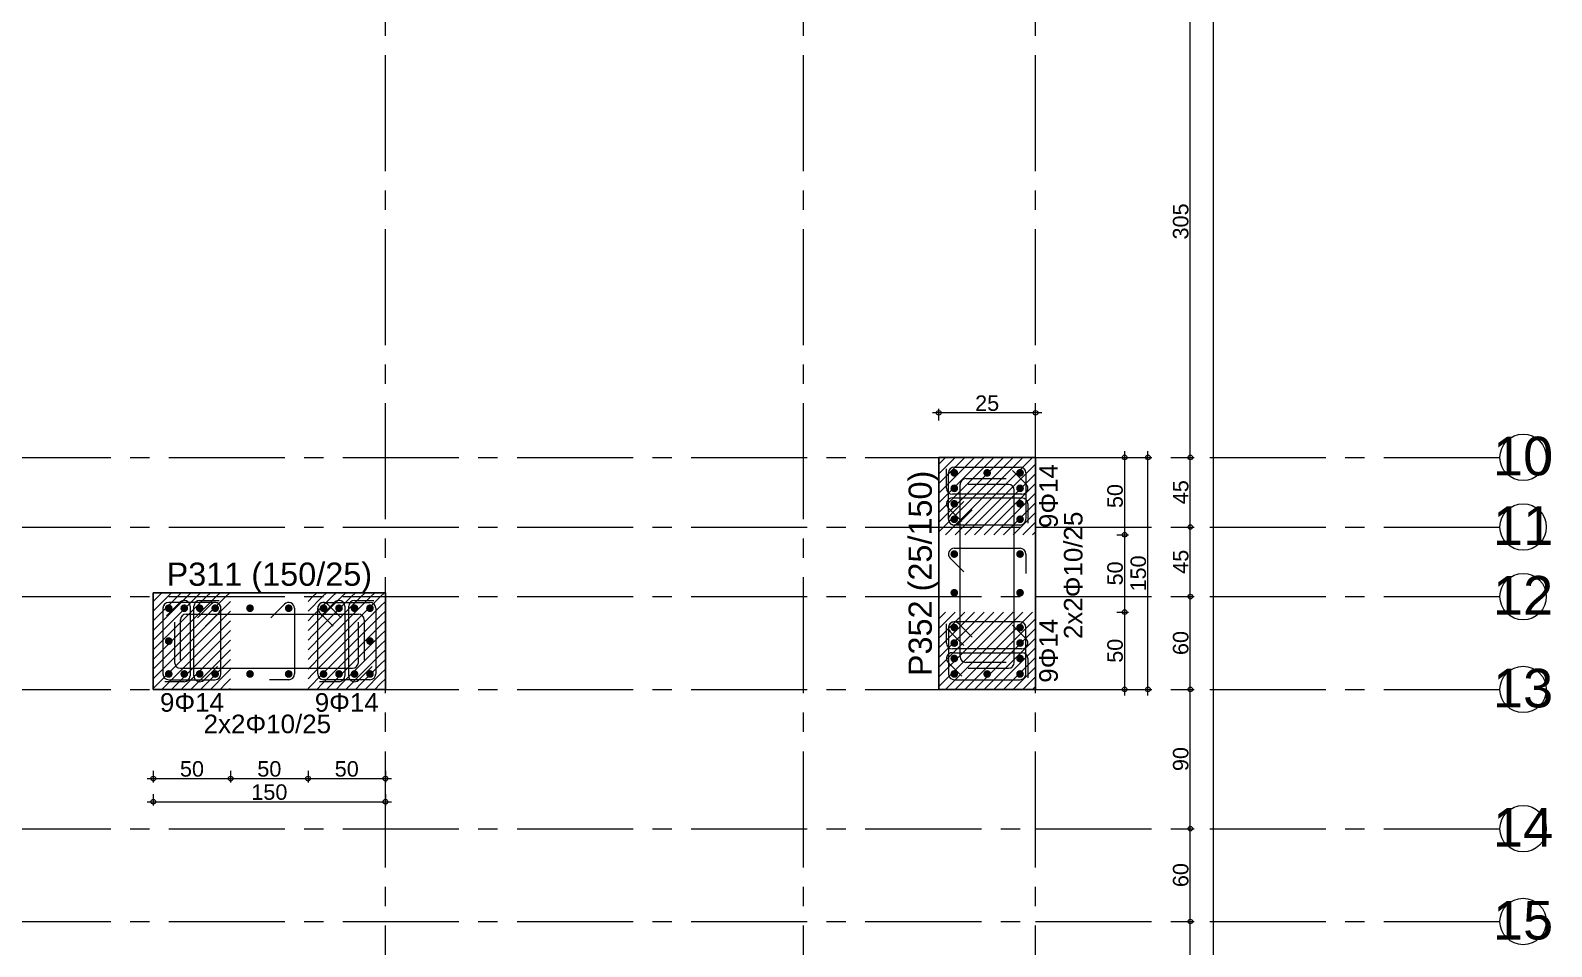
# Model space of a CAD drawing. Header units: millimetres. Extents: x 2232 to 85269, y -3593 to 5869.
# Drawn here: x 35472 to 36455, y 4467 to 5059 of the extents above; entities that cross this region are included whole.
import ezdxf

# ---------------------------------------------------------------- set-up
doc = ezdxf.new("R2010")
doc.units = ezdxf.units.MM
doc.linetypes.add('CENTER2', pattern=[112.5, 75, -12.5, 12.5, -12.5])
doc.linetypes.add('DASHDOT2', pattern=[12.7, 6.35, -3.175, 0, -3.175])
doc.layers.add('aks', color=251, linetype='DASHDOT2', lineweight=35)
for name, color, linetype in [('Donatı Yazısı', 7, 'Continuous'), ('Donatı Çizgisi', 7, 'Continuous'), ('Kolon', 7, 'Continuous'), ('Ölçülendirme', 7, 'Continuous')]:
    doc.layers.add(name, color=color, linetype=linetype)
doc.styles.add('arial_1_18', font='arial.ttf', dxfattribs={"height": 0.2})

# ---------------------------------------------------------------- blocks, each defined once
blk = doc.blocks.new('IDE999Entity6997')
at = {"layer": 'aks', "color": 250, "linetype": 'CENTER2', "lineweight": 5}
blk.add_lwpolyline([(27135.63, 200), (27135.63, 2530)], dxfattribs=at)
blk = doc.blocks.new('IDE999Entity6998')
at = {"layer": 'aks', "color": 250, "linetype": 'CENTER2', "lineweight": 5}
blk.add_lwpolyline([(27285.63, 200), (27285.63, 2530)], dxfattribs=at)
blk = doc.blocks.new('IDE999Entity6999')
at = {"layer": 'aks', "color": 250, "linetype": 'CENTER2', "lineweight": 5}
blk.add_lwpolyline([(26865.63, 200), (26865.63, 2530)], dxfattribs=at)
blk = doc.blocks.new('IDE999Entity7028')
at = {"layer": 'aks', "color": 250, "linetype": 'CENTER2', "lineweight": 5}
for points in [[(24025.63, 1575), (27285.63, 1575)], [(27285.63, 1575), (27585.63, 1575)]]:
    blk.add_lwpolyline(points, dxfattribs=at)
at = {"layer": 'aks', "color": 30, "linetype": 'Continuous', "lineweight": 5}
blk.add_circle((27600.63, 1575), 15, dxfattribs=at)
at = {"layer": 'aks', "color": 1, "linetype": 'Continuous', "lineweight": 5, "style": 'arial_1_18'}
blk.add_text('14', height=25, dxfattribs=at).set_placement((27581.21, 1563.37))
blk = doc.blocks.new('IDE999Entity7029')
at = {"layer": 'aks', "color": 250, "linetype": 'CENTER2', "lineweight": 5}
for points in [[(24025.63, 1725), (27285.63, 1725)], [(27285.63, 1725), (27585.63, 1725)]]:
    blk.add_lwpolyline(points, dxfattribs=at)
at = {"layer": 'aks', "color": 30, "linetype": 'Continuous', "lineweight": 5}
blk.add_circle((27600.63, 1725), 15, dxfattribs=at)
at = {"layer": 'aks', "color": 1, "linetype": 'Continuous', "lineweight": 5, "style": 'arial_1_18'}
blk.add_text('12', height=25, dxfattribs=at).set_placement((27581.21, 1713.37))
blk = doc.blocks.new('IDE999Entity7030')
at = {"layer": 'aks', "color": 250, "linetype": 'CENTER2', "lineweight": 5}
for points in [[(24025.63, 1515), (27285.63, 1515)], [(27285.63, 1515), (27585.63, 1515)]]:
    blk.add_lwpolyline(points, dxfattribs=at)
at = {"layer": 'aks', "color": 30, "linetype": 'Continuous', "lineweight": 5}
blk.add_circle((27600.63, 1515), 15, dxfattribs=at)
at = {"layer": 'aks', "color": 1, "linetype": 'Continuous', "lineweight": 5, "style": 'arial_1_18'}
blk.add_text('15', height=25, dxfattribs=at).set_placement((27581.21, 1503.37))
blk = doc.blocks.new('IDE999Entity7031')
at = {"layer": 'aks', "color": 250, "linetype": 'CENTER2', "lineweight": 5}
for points in [[(24025.63, 1770), (27285.63, 1770)], [(27285.63, 1770), (27585.63, 1770)]]:
    blk.add_lwpolyline(points, dxfattribs=at)
at = {"layer": 'aks', "color": 30, "linetype": 'Continuous', "lineweight": 5}
blk.add_circle((27600.63, 1770), 15, dxfattribs=at)
at = {"layer": 'aks', "color": 1, "linetype": 'Continuous', "lineweight": 5, "style": 'arial_1_18'}
blk.add_text('11', height=25, dxfattribs=at).set_placement((27581.21, 1758.37))
blk = doc.blocks.new('IDE999Entity7032')
at = {"layer": 'aks', "color": 250, "linetype": 'CENTER2', "lineweight": 5}
for points in [[(24025.63, 1665), (27285.63, 1665)], [(27285.63, 1665), (27585.63, 1665)]]:
    blk.add_lwpolyline(points, dxfattribs=at)
at = {"layer": 'aks', "color": 30, "linetype": 'Continuous', "lineweight": 5}
blk.add_circle((27600.63, 1665), 15, dxfattribs=at)
at = {"layer": 'aks', "color": 1, "linetype": 'Continuous', "lineweight": 5, "style": 'arial_1_18'}
blk.add_text('13', height=25, dxfattribs=at).set_placement((27581.21, 1653.37))
blk = doc.blocks.new('IDE999Entity7033')
at = {"layer": 'aks', "color": 250, "linetype": 'CENTER2', "lineweight": 5}
for points in [[(24025.63, 1815), (27285.63, 1815)], [(27285.63, 1815), (27585.63, 1815)]]:
    blk.add_lwpolyline(points, dxfattribs=at)
at = {"layer": 'aks', "color": 30, "linetype": 'Continuous', "lineweight": 5}
blk.add_circle((27600.63, 1815), 15, dxfattribs=at)
at = {"layer": 'aks', "color": 1, "linetype": 'Continuous', "lineweight": 5, "style": 'arial_1_18'}
blk.add_text('10', height=25, dxfattribs=at).set_placement((27581.21, 1803.37))

msp = doc.modelspace()

# ---------------------------------------------------------------- hatches: boundary and pattern name
at = {"layer": 'Donatı Çizgisi', "linetype": 'Continuous', "lineweight": 5}
h = msp.add_hatch(color=5, dxfattribs=at)
edge = h.paths.add_edge_path(flags=0)
edge.add_arc((36069.23, 4773.17), 2.5, 0, 360)
h = msp.add_hatch(color=5, dxfattribs=at)
edge = h.paths.add_edge_path(flags=0)
edge.add_arc((36090.48, 4773.17), 2.5, 0, 360)
h = msp.add_hatch(color=5, dxfattribs=at)
edge = h.paths.add_edge_path(flags=0)
edge.add_arc((36111.73, 4773.17), 2.5, 0, 360)
h = msp.add_hatch(color=5, dxfattribs=at)
edge = h.paths.add_edge_path(flags=0)
edge.add_arc((36069.23, 4763.17), 2.5, 0, 360)
h = msp.add_hatch(color=5, dxfattribs=at)
edge = h.paths.add_edge_path(flags=0)
edge.add_arc((36111.73, 4763.17), 2.5, 0, 360)
h = msp.add_hatch(color=5, dxfattribs=at)
edge = h.paths.add_edge_path(flags=0)
edge.add_arc((36069.23, 4753.17), 2.5, 0, 360)
h = msp.add_hatch(color=5, dxfattribs=at)
edge = h.paths.add_edge_path(flags=0)
edge.add_arc((36111.73, 4753.17), 2.5, 0, 360)
h = msp.add_hatch(color=5, dxfattribs=at)
edge = h.paths.add_edge_path(flags=0)
edge.add_arc((36069.23, 4743.17), 2.5, 0, 360)
h = msp.add_hatch(color=5, dxfattribs=at)
edge = h.paths.add_edge_path(flags=0)
edge.add_arc((36111.73, 4743.17), 2.5, 0, 360)
h = msp.add_hatch(color=5, dxfattribs=at)
edge = h.paths.add_edge_path(flags=0)
edge.add_arc((36069.23, 4720.67), 2.5, 0, 360)
h = msp.add_hatch(color=5, dxfattribs=at)
edge = h.paths.add_edge_path(flags=0)
edge.add_arc((36111.73, 4720.67), 2.5, 0, 360)
h = msp.add_hatch(color=5, dxfattribs=at)
edge = h.paths.add_edge_path(flags=0)
edge.add_arc((36069.23, 4695.67), 2.5, 0, 360)
h = msp.add_hatch(color=5, dxfattribs=at)
edge = h.paths.add_edge_path(flags=0)
edge.add_arc((36111.73, 4695.67), 2.5, 0, 360)
h = msp.add_hatch(color=5, dxfattribs=at)
edge = h.paths.add_edge_path(flags=0)
edge.add_arc((35561.73, 4685.67), 2.5, 0, 360)
h = msp.add_hatch(color=5, dxfattribs=at)
edge = h.paths.add_edge_path(flags=0)
edge.add_arc((35571.73, 4685.67), 2.5, 0, 360)
h = msp.add_hatch(color=5, dxfattribs=at)
edge = h.paths.add_edge_path(flags=0)
edge.add_arc((35581.73, 4685.67), 2.5, 0, 360)
h = msp.add_hatch(color=5, dxfattribs=at)
edge = h.paths.add_edge_path(flags=0)
edge.add_arc((35591.73, 4685.67), 2.5, 0, 360)
h = msp.add_hatch(color=5, dxfattribs=at)
edge = h.paths.add_edge_path(flags=0)
edge.add_arc((35614.23, 4685.67), 2.5, 0, 360)
h = msp.add_hatch(color=5, dxfattribs=at)
edge = h.paths.add_edge_path(flags=0)
edge.add_arc((35639.23, 4685.67), 2.5, 0, 360)
h = msp.add_hatch(color=5, dxfattribs=at)
edge = h.paths.add_edge_path(flags=0)
edge.add_arc((35661.73, 4685.67), 2.5, 0, 360)
h = msp.add_hatch(color=5, dxfattribs=at)
edge = h.paths.add_edge_path(flags=0)
edge.add_arc((35671.73, 4685.67), 2.5, 0, 360)
h = msp.add_hatch(color=5, dxfattribs=at)
edge = h.paths.add_edge_path(flags=0)
edge.add_arc((35681.73, 4685.67), 2.5, 0, 360)
h = msp.add_hatch(color=5, dxfattribs=at)
edge = h.paths.add_edge_path(flags=0)
edge.add_arc((35691.73, 4685.67), 2.5, 0, 360)
h = msp.add_hatch(color=5, dxfattribs=at)
edge = h.paths.add_edge_path(flags=0)
edge.add_arc((36069.23, 4673.17), 2.5, 0, 360)
h = msp.add_hatch(color=5, dxfattribs=at)
edge = h.paths.add_edge_path(flags=0)
edge.add_arc((36111.73, 4673.17), 2.5, 0, 360)
h = msp.add_hatch(color=5, dxfattribs=at)
edge = h.paths.add_edge_path(flags=0)
edge.add_arc((35561.73, 4664.42), 2.5, 0, 360)
h = msp.add_hatch(color=5, dxfattribs=at)
edge = h.paths.add_edge_path(flags=0)
edge.add_arc((35691.73, 4664.42), 2.5, 0, 360)
h = msp.add_hatch(color=5, dxfattribs=at)
edge = h.paths.add_edge_path(flags=0)
edge.add_arc((36069.23, 4663.17), 2.5, 0, 360)
h = msp.add_hatch(color=5, dxfattribs=at)
edge = h.paths.add_edge_path(flags=0)
edge.add_arc((36111.73, 4663.17), 2.5, 0, 360)
h = msp.add_hatch(color=5, dxfattribs=at)
edge = h.paths.add_edge_path(flags=0)
edge.add_arc((36069.23, 4653.17), 2.5, 0, 360)
h = msp.add_hatch(color=5, dxfattribs=at)
edge = h.paths.add_edge_path(flags=0)
edge.add_arc((36111.73, 4653.17), 2.5, 0, 360)
h = msp.add_hatch(color=5, dxfattribs=at)
edge = h.paths.add_edge_path(flags=0)
edge.add_arc((35561.73, 4643.17), 2.5, 0, 360)
h = msp.add_hatch(color=5, dxfattribs=at)
edge = h.paths.add_edge_path(flags=0)
edge.add_arc((35571.73, 4643.17), 2.5, 0, 360)
h = msp.add_hatch(color=5, dxfattribs=at)
edge = h.paths.add_edge_path(flags=0)
edge.add_arc((35581.73, 4643.17), 2.5, 0, 360)
h = msp.add_hatch(color=5, dxfattribs=at)
edge = h.paths.add_edge_path(flags=0)
edge.add_arc((35591.73, 4643.17), 2.5, 0, 360)
h = msp.add_hatch(color=5, dxfattribs=at)
edge = h.paths.add_edge_path(flags=0)
edge.add_arc((35614.23, 4643.17), 2.5, 0, 360)
h = msp.add_hatch(color=5, dxfattribs=at)
edge = h.paths.add_edge_path(flags=0)
edge.add_arc((35639.23, 4643.17), 2.5, 0, 360)
h = msp.add_hatch(color=5, dxfattribs=at)
edge = h.paths.add_edge_path(flags=0)
edge.add_arc((35661.73, 4643.17), 2.5, 0, 360)
h = msp.add_hatch(color=5, dxfattribs=at)
edge = h.paths.add_edge_path(flags=0)
edge.add_arc((35671.73, 4643.17), 2.5, 0, 360)
h = msp.add_hatch(color=5, dxfattribs=at)
edge = h.paths.add_edge_path(flags=0)
edge.add_arc((35681.73, 4643.17), 2.5, 0, 360)
h = msp.add_hatch(color=5, dxfattribs=at)
edge = h.paths.add_edge_path(flags=0)
edge.add_arc((35691.73, 4643.17), 2.5, 0, 360)
h = msp.add_hatch(color=5, dxfattribs=at)
edge = h.paths.add_edge_path(flags=0)
edge.add_arc((36069.23, 4643.17), 2.5, 0, 360)
h = msp.add_hatch(color=5, dxfattribs=at)
edge = h.paths.add_edge_path(flags=0)
edge.add_arc((36090.48, 4643.17), 2.5, 0, 360)
h = msp.add_hatch(color=5, dxfattribs=at)
edge = h.paths.add_edge_path(flags=0)
edge.add_arc((36111.73, 4643.17), 2.5, 0, 360)

# ---------------------------------------------------------------- linework, layer by layer
at = {"layer": 'Donatı Çizgisi', "color": 5, "linetype": 'Continuous', "lineweight": 5}
for points in [[(36069.23, 4776.92), (36111.73, 4776.92)], [(36065.48, 4743.17), (36065.48, 4773.17)], [(36115.48, 4773.17), (36115.48, 4743.17)], [(36066.58, 4745.82), (36075.42, 4754.66)], [(36080.72, 4749.35), (36071.88, 4740.51)], [(36111.73, 4739.42), (36069.23, 4739.42)], [(35591.73, 4689.42), (35561.73, 4689.42)], [(35589.08, 4688.32), (35580.24, 4679.48)], [(35661.73, 4689.42), (35691.73, 4689.42)], [(35664.38, 4688.32), (35673.22, 4679.48)], [(35557.98, 4685.67), (35557.98, 4643.17)], [(35585.54, 4674.17), (35594.38, 4683.01)], [(35595.48, 4643.17), (35595.48, 4685.67)], [(35657.98, 4643.17), (35657.98, 4685.67)], [(35667.92, 4674.17), (35659.08, 4683.01)], [(35695.48, 4685.67), (35695.48, 4643.17)], [(36065.48, 4673.17), (36065.48, 4643.17)], [(36066.58, 4670.51), (36075.42, 4661.67)], [(36111.73, 4676.92), (36069.23, 4676.92)], [(36080.72, 4666.98), (36071.88, 4675.82)], [(36115.48, 4643.17), (36115.48, 4673.17)], [(35561.73, 4639.42), (35591.73, 4639.42)], [(35691.73, 4639.42), (35661.73, 4639.42)], [(36069.23, 4639.42), (36111.73, 4639.42)]]:
    msp.add_lwpolyline(points, dxfattribs=at)
at = {"layer": 'Donatı Çizgisi', "color": 1, "linetype": 'Continuous', "lineweight": 5}
for points in [[(36064.23, 4763.17), (36064.23, 4775.67)], [(36076.73, 4769.42), (36102.73, 4769.42)], [(36106.79, 4774.66), (36115.63, 4765.82)], [(36112.98, 4759.42), (36067.98, 4759.42)], [(36067.98, 4756.92), (36112.98, 4756.92)], [(36072.98, 4654.42), (36072.98, 4765.67)], [(36104.23, 4765.67), (36078.23, 4765.67)], [(36107.98, 4650.67), (36107.98, 4761.92)], [(36074.17, 4741.67), (36065.33, 4750.51)], [(36116.73, 4753.17), (36116.73, 4740.67)], [(36075.42, 4709.17), (36066.58, 4718.01)], [(36069.23, 4724.42), (36111.73, 4724.42)], [(36115.48, 4720.67), (36115.48, 4708.17)], [(35560.24, 4680.73), (35569.08, 4689.57)], [(35581.73, 4690.67), (35594.23, 4690.67)], [(35627.74, 4679.48), (35636.58, 4688.32)], [(35660.24, 4680.73), (35669.08, 4689.57)], [(35681.73, 4690.67), (35694.23, 4690.67)], [(35569.23, 4652.17), (35569.23, 4678.17)], [(35572.98, 4681.92), (35684.23, 4681.92)], [(35575.48, 4686.92), (35575.48, 4641.92)], [(35577.98, 4641.92), (35577.98, 4686.92)], [(35642.98, 4685.67), (35642.98, 4643.17)], [(35675.48, 4686.92), (35675.48, 4641.92)], [(35677.98, 4641.92), (35677.98, 4686.92)], [(35687.98, 4678.17), (35687.98, 4652.17)], [(35565.48, 4676.67), (35565.48, 4650.67)], [(35684.23, 4650.67), (35684.23, 4676.67)], [(36064.23, 4663.17), (36064.23, 4675.67)], [(36106.79, 4674.66), (36115.63, 4665.82)], [(36112.98, 4659.42), (36067.98, 4659.42)], [(36074.17, 4641.67), (36065.33, 4650.51)], [(36067.98, 4656.92), (36112.98, 4656.92)], [(36102.73, 4650.67), (36076.73, 4650.67)], [(36116.73, 4653.17), (36116.73, 4640.67)], [(35569.23, 4646.92), (35680.48, 4646.92)], [(35593.22, 4648.1), (35584.38, 4639.26)], [(35639.23, 4639.42), (35626.73, 4639.42)], [(35693.22, 4648.1), (35684.38, 4639.26)], [(36078.23, 4646.92), (36104.23, 4646.92)], [(35571.73, 4638.17), (35559.23, 4638.17)], [(35671.73, 4638.17), (35659.23, 4638.17)]]:
    msp.add_lwpolyline(points, dxfattribs=at)
at = {"layer": 'Donatı Çizgisi', "color": 5, "linetype": 'Continuous', "lineweight": 5}
for centre, start, end in [((36069.23, 4773.17), 90, 180), ((36111.73, 4773.17), 0, 90), ((36069.23, 4743.17), 135, 270), ((36069.23, 4743.17), 180, 315), ((36111.73, 4743.17), 270, 0), ((35561.73, 4685.67), 90, 180), ((35591.73, 4685.67), 0, 135), ((35591.73, 4685.67), 315, 90), ((35661.73, 4685.67), 90, 225), ((35661.73, 4685.67), 45, 180), ((35691.73, 4685.67), 0, 90), ((36069.23, 4673.17), 45, 180), ((36069.23, 4673.17), 90, 225), ((36111.73, 4673.17), 0, 90), ((35561.73, 4643.17), 180, 270), ((35591.73, 4643.17), 270, 0), ((35661.73, 4643.17), 180, 270), ((35691.73, 4643.17), 270, 0), ((36069.23, 4643.17), 180, 270), ((36111.73, 4643.17), 270, 0)]:
    msp.add_arc(centre, 3.75, start, end, dxfattribs=at)
at = {"layer": 'Donatı Çizgisi', "color": 1, "linetype": 'Continuous', "lineweight": 5}
for centre, start, end in [((36076.73, 4765.67), 90, 180), ((36067.98, 4763.17), 180, 270), ((36067.98, 4753.17), 90, 225), ((36104.23, 4761.92), 0, 90), ((36112.98, 4763.17), 270, 45), ((36112.98, 4753.17), 0, 90), ((36069.23, 4720.67), 90, 225), ((36111.73, 4720.67), 0, 90), ((35571.73, 4686.92), 0, 135), ((35581.73, 4686.92), 90, 180), ((35639.23, 4685.67), 0, 135), ((35671.73, 4686.92), 0, 135), ((35681.73, 4686.92), 90, 180), ((35572.98, 4678.17), 90, 180), ((35684.23, 4678.17), 0, 90), ((36067.98, 4663.17), 180, 270), ((36112.98, 4663.17), 270, 45), ((35569.23, 4650.67), 180, 270), ((35680.48, 4650.67), 270, 0), ((36067.98, 4653.17), 90, 225), ((36076.73, 4654.42), 180, 270), ((36104.23, 4650.67), 270, 0), ((36112.98, 4653.17), 0, 90), ((35571.73, 4641.92), 270, 0), ((35581.73, 4641.92), 180, 315), ((35639.23, 4643.17), 270, 0), ((35671.73, 4641.92), 270, 0), ((35681.73, 4641.92), 180, 315)]:
    msp.add_arc(centre, 3.75, start, end, dxfattribs=at)
at = {"layer": 'Kolon', "color": 33, "linetype": 'Continuous', "lineweight": -3}
for points in [[(36059.23, 4633.17), (36059.23, 4783.17)], [(36059.23, 4783.17), (36121.73, 4783.17)], [(36121.73, 4633.17), (36121.73, 4783.17)], [(35551.73, 4695.67), (35701.73, 4695.67)], [(35551.73, 4633.17), (35551.73, 4695.67)], [(35701.73, 4633.17), (35701.73, 4695.67)], [(35551.73, 4633.17), (35701.73, 4633.17)], [(36059.23, 4633.17), (36121.73, 4633.17)]]:
    msp.add_lwpolyline(points, dxfattribs=at)
at = {"layer": 'Kolon', "color": 251, "linetype": 'Continuous', "lineweight": -3}
for points in [[(36059.23, 4778.8), (36061.1, 4780.67)], [(36061.1, 4780.67), (36063.6, 4783.17)], [(36061.1, 4768.17), (36073.6, 4780.67)], [(36061.1, 4774.42), (36067.35, 4780.67)], [(36067.35, 4780.67), (36069.85, 4783.17)], [(36073.6, 4780.67), (36076.1, 4783.17)], [(36073.6, 4768.17), (36086.1, 4780.67)], [(36073.6, 4774.42), (36079.85, 4780.67)], [(36079.85, 4780.67), (36082.35, 4783.17)], [(36086.1, 4780.67), (36088.6, 4783.17)], [(36086.1, 4768.17), (36098.6, 4780.67)], [(36086.1, 4774.42), (36092.35, 4780.67)], [(36092.35, 4780.67), (36094.85, 4783.17)], [(36098.6, 4780.67), (36101.1, 4783.17)], [(36098.6, 4768.17), (36111.1, 4780.67)], [(36098.6, 4774.42), (36104.85, 4780.67)], [(36104.85, 4780.67), (36107.35, 4783.17)], [(36111.1, 4780.67), (36113.6, 4783.17)], [(36111.1, 4774.42), (36117.35, 4780.67)], [(36111.1, 4768.17), (36121.73, 4778.8)], [(36117.35, 4780.67), (36119.85, 4783.17)], [(36059.23, 4772.55), (36061.1, 4774.42)], [(36059.23, 4766.3), (36061.1, 4768.17)], [(36061.1, 4755.67), (36073.6, 4768.17)], [(36061.1, 4761.92), (36067.35, 4768.17)], [(36067.35, 4768.17), (36073.6, 4774.42)], [(36073.6, 4755.67), (36086.1, 4768.17)], [(36073.6, 4761.92), (36079.85, 4768.17)], [(36079.85, 4768.17), (36086.1, 4774.42)], [(36086.1, 4755.67), (36098.6, 4768.17)], [(36086.1, 4761.92), (36092.35, 4768.17)], [(36092.35, 4768.17), (36098.6, 4774.42)], [(36098.6, 4755.67), (36111.1, 4768.17)], [(36098.6, 4761.92), (36104.85, 4768.17)], [(36104.85, 4768.17), (36111.1, 4774.42)], [(36111.1, 4761.92), (36117.35, 4768.17)], [(36117.35, 4768.17), (36121.73, 4772.55)], [(36059.23, 4760.05), (36061.1, 4761.92)], [(36067.35, 4755.67), (36073.6, 4761.92)], [(36079.85, 4755.67), (36086.1, 4761.92)], [(36092.35, 4755.67), (36098.6, 4761.92)], [(36104.85, 4755.67), (36111.1, 4761.92)], [(36111.1, 4755.67), (36121.73, 4766.3)], [(36117.35, 4755.67), (36121.73, 4760.05)], [(36059.23, 4753.8), (36061.1, 4755.67)], [(36059.23, 4747.55), (36061.1, 4749.42)], [(36061.1, 4743.17), (36073.6, 4755.67)], [(36061.1, 4749.42), (36067.35, 4755.67)], [(36067.35, 4743.17), (36073.6, 4749.42)], [(36073.6, 4743.17), (36086.1, 4755.67)], [(36073.6, 4749.42), (36079.85, 4755.67)], [(36079.85, 4743.17), (36086.1, 4749.42)], [(36086.1, 4743.17), (36098.6, 4755.67)], [(36086.1, 4749.42), (36092.35, 4755.67)], [(36092.35, 4743.17), (36098.6, 4749.42)], [(36098.6, 4743.17), (36111.1, 4755.67)], [(36098.6, 4749.42), (36104.85, 4755.67)], [(36104.85, 4743.17), (36111.1, 4749.42)], [(36111.1, 4749.42), (36117.35, 4755.67)], [(36111.1, 4743.17), (36121.73, 4753.8)], [(36117.35, 4743.17), (36121.73, 4747.55)], [(36059.23, 4741.3), (36061.1, 4743.17)], [(36061.1, 4736.92), (36067.35, 4743.17)], [(36063.6, 4733.17), (36073.6, 4743.17)], [(36073.6, 4736.92), (36079.85, 4743.17)], [(36076.1, 4733.17), (36086.1, 4743.17)], [(36086.1, 4736.92), (36092.35, 4743.17)], [(36088.6, 4733.17), (36098.6, 4743.17)], [(36098.6, 4736.92), (36104.85, 4743.17)], [(36101.1, 4733.17), (36111.1, 4743.17)], [(36111.1, 4736.92), (36117.35, 4743.17)], [(36113.6, 4733.17), (36121.73, 4741.3)], [(36059.23, 4735.05), (36061.1, 4736.92)], [(36069.85, 4733.17), (36073.6, 4736.92)], [(36082.35, 4733.17), (36086.1, 4736.92)], [(36094.85, 4733.17), (36098.6, 4736.92)], [(36107.35, 4733.17), (36111.1, 4736.92)], [(36119.85, 4733.17), (36121.73, 4735.05)], [(35551.73, 4683.8), (35561.1, 4693.17)], [(35551.73, 4690.05), (35554.85, 4693.17)], [(35554.85, 4693.17), (35557.35, 4695.67)], [(35561.1, 4693.17), (35563.6, 4695.67)], [(35561.1, 4680.67), (35573.6, 4693.17)], [(35561.1, 4686.92), (35567.35, 4693.17)], [(35567.35, 4693.17), (35569.85, 4695.67)], [(35573.6, 4693.17), (35576.1, 4695.67)], [(35573.6, 4680.67), (35586.1, 4693.17)], [(35573.6, 4686.92), (35579.85, 4693.17)], [(35579.85, 4693.17), (35582.35, 4695.67)], [(35586.1, 4693.17), (35588.6, 4695.67)], [(35586.1, 4680.67), (35598.6, 4693.17)], [(35586.1, 4686.92), (35592.35, 4693.17)], [(35592.35, 4693.17), (35594.85, 4695.67)], [(35598.6, 4693.17), (35601.1, 4695.67)], [(35598.6, 4686.92), (35601.73, 4690.05)], [(35651.73, 4683.8), (35661.1, 4693.17)], [(35651.73, 4690.05), (35654.85, 4693.17)], [(35654.85, 4693.17), (35657.35, 4695.67)], [(35661.1, 4693.17), (35663.6, 4695.67)], [(35661.1, 4680.67), (35673.6, 4693.17)], [(35661.1, 4686.92), (35667.35, 4693.17)], [(35667.35, 4693.17), (35669.85, 4695.67)], [(35673.6, 4693.17), (35676.1, 4695.67)], [(35673.6, 4680.67), (35686.1, 4693.17)], [(35673.6, 4686.92), (35679.85, 4693.17)], [(35679.85, 4693.17), (35682.35, 4695.67)], [(35686.1, 4693.17), (35688.6, 4695.67)], [(35686.1, 4680.67), (35698.6, 4693.17)], [(35686.1, 4686.92), (35692.35, 4693.17)], [(35692.35, 4693.17), (35694.85, 4695.67)], [(35698.6, 4693.17), (35701.1, 4695.67)], [(35698.6, 4686.92), (35701.73, 4690.05)], [(35551.73, 4671.3), (35561.1, 4680.67)], [(35551.73, 4677.55), (35554.85, 4680.67)], [(35554.85, 4680.67), (35561.1, 4686.92)], [(35561.1, 4668.17), (35573.6, 4680.67)], [(35561.1, 4674.42), (35567.35, 4680.67)], [(35567.35, 4680.67), (35573.6, 4686.92)], [(35573.6, 4668.17), (35586.1, 4680.67)], [(35573.6, 4674.42), (35579.85, 4680.67)], [(35579.85, 4680.67), (35586.1, 4686.92)], [(35586.1, 4668.17), (35598.6, 4680.67)], [(35586.1, 4674.42), (35592.35, 4680.67)], [(35592.35, 4680.67), (35598.6, 4686.92)], [(35598.6, 4680.67), (35601.73, 4683.8)], [(35651.73, 4671.3), (35661.1, 4680.67)], [(35651.73, 4677.55), (35654.85, 4680.67)], [(35654.85, 4680.67), (35661.1, 4686.92)], [(35661.1, 4668.17), (35673.6, 4680.67)], [(35661.1, 4674.42), (35667.35, 4680.67)], [(35667.35, 4680.67), (35673.6, 4686.92)], [(35673.6, 4668.17), (35686.1, 4680.67)], [(35673.6, 4674.42), (35679.85, 4680.67)], [(35679.85, 4680.67), (35686.1, 4686.92)], [(35686.1, 4668.17), (35698.6, 4680.67)], [(35686.1, 4674.42), (35692.35, 4680.67)], [(35692.35, 4680.67), (35698.6, 4686.92)], [(35698.6, 4680.67), (35701.73, 4683.8)], [(36059.23, 4678.8), (36061.1, 4680.67)], [(36061.1, 4680.67), (36063.6, 4683.17)], [(36061.1, 4668.17), (36073.6, 4680.67)], [(36061.1, 4674.42), (36067.35, 4680.67)], [(36067.35, 4680.67), (36069.85, 4683.17)], [(36073.6, 4680.67), (36076.1, 4683.17)], [(36073.6, 4668.17), (36086.1, 4680.67)], [(36073.6, 4674.42), (36079.85, 4680.67)], [(36079.85, 4680.67), (36082.35, 4683.17)], [(36086.1, 4680.67), (36088.6, 4683.17)], [(36086.1, 4668.17), (36098.6, 4680.67)], [(36086.1, 4674.42), (36092.35, 4680.67)], [(36092.35, 4680.67), (36094.85, 4683.17)], [(36098.6, 4680.67), (36101.1, 4683.17)], [(36098.6, 4668.17), (36111.1, 4680.67)], [(36098.6, 4674.42), (36104.85, 4680.67)], [(36104.85, 4680.67), (36107.35, 4683.17)], [(36111.1, 4680.67), (36113.6, 4683.17)], [(36111.1, 4674.42), (36117.35, 4680.67)], [(36111.1, 4668.17), (36121.73, 4678.8)], [(36117.35, 4680.67), (36119.85, 4683.17)], [(35551.73, 4658.8), (35561.1, 4668.17)], [(35551.73, 4665.05), (35554.85, 4668.17)], [(35554.85, 4668.17), (35561.1, 4674.42)], [(35561.1, 4655.67), (35573.6, 4668.17)], [(35561.1, 4661.92), (35567.35, 4668.17)], [(35567.35, 4668.17), (35573.6, 4674.42)], [(35573.6, 4655.67), (35586.1, 4668.17)], [(35573.6, 4661.92), (35579.85, 4668.17)], [(35579.85, 4668.17), (35586.1, 4674.42)], [(35586.1, 4655.67), (35598.6, 4668.17)], [(35586.1, 4661.92), (35592.35, 4668.17)], [(35592.35, 4668.17), (35598.6, 4674.42)], [(35598.6, 4674.42), (35601.73, 4677.55)], [(35598.6, 4668.17), (35601.73, 4671.3)], [(35651.73, 4658.8), (35661.1, 4668.17)], [(35651.73, 4665.05), (35654.85, 4668.17)], [(35654.85, 4668.17), (35661.1, 4674.42)], [(35661.1, 4655.67), (35673.6, 4668.17)], [(35661.1, 4661.92), (35667.35, 4668.17)], [(35667.35, 4668.17), (35673.6, 4674.42)], [(35673.6, 4655.67), (35686.1, 4668.17)], [(35673.6, 4661.92), (35679.85, 4668.17)], [(35679.85, 4668.17), (35686.1, 4674.42)], [(35686.1, 4655.67), (35698.6, 4668.17)], [(35686.1, 4661.92), (35692.35, 4668.17)], [(35692.35, 4668.17), (35698.6, 4674.42)], [(35698.6, 4674.42), (35701.73, 4677.55)], [(35698.6, 4668.17), (35701.73, 4671.3)], [(36059.23, 4672.55), (36061.1, 4674.42)], [(36059.23, 4666.3), (36061.1, 4668.17)], [(36061.1, 4655.67), (36073.6, 4668.17)], [(36061.1, 4661.92), (36067.35, 4668.17)], [(36067.35, 4668.17), (36073.6, 4674.42)], [(36073.6, 4655.67), (36086.1, 4668.17)], [(36073.6, 4661.92), (36079.85, 4668.17)], [(36079.85, 4668.17), (36086.1, 4674.42)], [(36086.1, 4655.67), (36098.6, 4668.17)], [(36086.1, 4661.92), (36092.35, 4668.17)], [(36092.35, 4668.17), (36098.6, 4674.42)], [(36098.6, 4655.67), (36111.1, 4668.17)], [(36098.6, 4661.92), (36104.85, 4668.17)], [(36104.85, 4668.17), (36111.1, 4674.42)], [(36111.1, 4661.92), (36117.35, 4668.17)], [(36117.35, 4668.17), (36121.73, 4672.55)], [(35554.85, 4655.67), (35561.1, 4661.92)], [(35567.35, 4655.67), (35573.6, 4661.92)], [(35579.85, 4655.67), (35586.1, 4661.92)], [(35592.35, 4655.67), (35598.6, 4661.92)], [(35598.6, 4661.92), (35601.73, 4665.05)], [(35598.6, 4655.67), (35601.73, 4658.8)], [(35654.85, 4655.67), (35661.1, 4661.92)], [(35667.35, 4655.67), (35673.6, 4661.92)], [(35679.85, 4655.67), (35686.1, 4661.92)], [(35692.35, 4655.67), (35698.6, 4661.92)], [(35698.6, 4661.92), (35701.73, 4665.05)], [(35698.6, 4655.67), (35701.73, 4658.8)], [(36059.23, 4660.05), (36061.1, 4661.92)], [(36067.35, 4655.67), (36073.6, 4661.92)], [(36079.85, 4655.67), (36086.1, 4661.92)], [(36092.35, 4655.67), (36098.6, 4661.92)], [(36104.85, 4655.67), (36111.1, 4661.92)], [(36111.1, 4655.67), (36121.73, 4666.3)], [(36117.35, 4655.67), (36121.73, 4660.05)], [(35551.73, 4646.3), (35561.1, 4655.67)], [(35551.73, 4652.55), (35554.85, 4655.67)], [(35554.85, 4643.17), (35561.1, 4649.42)], [(35561.1, 4643.17), (35573.6, 4655.67)], [(35561.1, 4649.42), (35567.35, 4655.67)], [(35567.35, 4643.17), (35573.6, 4649.42)], [(35573.6, 4643.17), (35586.1, 4655.67)], [(35573.6, 4649.42), (35579.85, 4655.67)], [(35579.85, 4643.17), (35586.1, 4649.42)], [(35586.1, 4643.17), (35598.6, 4655.67)], [(35586.1, 4649.42), (35592.35, 4655.67)], [(35592.35, 4643.17), (35598.6, 4649.42)], [(35598.6, 4649.42), (35601.73, 4652.55)], [(35651.73, 4646.3), (35661.1, 4655.67)], [(35651.73, 4652.55), (35654.85, 4655.67)], [(35654.85, 4643.17), (35661.1, 4649.42)], [(35661.1, 4643.17), (35673.6, 4655.67)], [(35661.1, 4649.42), (35667.35, 4655.67)], [(35667.35, 4643.17), (35673.6, 4649.42)], [(35673.6, 4643.17), (35686.1, 4655.67)], [(35673.6, 4649.42), (35679.85, 4655.67)], [(35679.85, 4643.17), (35686.1, 4649.42)], [(35686.1, 4643.17), (35698.6, 4655.67)], [(35686.1, 4649.42), (35692.35, 4655.67)], [(35692.35, 4643.17), (35698.6, 4649.42)], [(35698.6, 4649.42), (35701.73, 4652.55)], [(36059.23, 4653.8), (36061.1, 4655.67)], [(36059.23, 4647.55), (36061.1, 4649.42)], [(36061.1, 4643.17), (36073.6, 4655.67)], [(36061.1, 4649.42), (36067.35, 4655.67)], [(36067.35, 4643.17), (36073.6, 4649.42)], [(36073.6, 4643.17), (36086.1, 4655.67)], [(36073.6, 4649.42), (36079.85, 4655.67)], [(36079.85, 4643.17), (36086.1, 4649.42)], [(36086.1, 4643.17), (36098.6, 4655.67)], [(36086.1, 4649.42), (36092.35, 4655.67)], [(36092.35, 4643.17), (36098.6, 4649.42)], [(36098.6, 4643.17), (36111.1, 4655.67)], [(36098.6, 4649.42), (36104.85, 4655.67)], [(36104.85, 4643.17), (36111.1, 4649.42)], [(36111.1, 4649.42), (36117.35, 4655.67)], [(36111.1, 4643.17), (36121.73, 4653.8)], [(35551.73, 4633.8), (35561.1, 4643.17)], [(35551.73, 4640.05), (35554.85, 4643.17)], [(35561.1, 4636.92), (35567.35, 4643.17)], [(35563.6, 4633.17), (35573.6, 4643.17)], [(35573.6, 4636.92), (35579.85, 4643.17)], [(35576.1, 4633.17), (35586.1, 4643.17)], [(35586.1, 4636.92), (35592.35, 4643.17)], [(35588.6, 4633.17), (35598.6, 4643.17)], [(35598.6, 4643.17), (35601.73, 4646.3)], [(35598.6, 4636.92), (35601.73, 4640.05)], [(35651.73, 4633.8), (35661.1, 4643.17)], [(35651.73, 4640.05), (35654.85, 4643.17)], [(35661.1, 4636.92), (35667.35, 4643.17)], [(35663.6, 4633.17), (35673.6, 4643.17)], [(35673.6, 4636.92), (35679.85, 4643.17)], [(35676.1, 4633.17), (35686.1, 4643.17)], [(35686.1, 4636.92), (35692.35, 4643.17)], [(35688.6, 4633.17), (35698.6, 4643.17)], [(35698.6, 4643.17), (35701.73, 4646.3)], [(35698.6, 4636.92), (35701.73, 4640.05)], [(36059.23, 4641.3), (36061.1, 4643.17)], [(36061.1, 4636.92), (36067.35, 4643.17)], [(36063.6, 4633.17), (36073.6, 4643.17)], [(36073.6, 4636.92), (36079.85, 4643.17)], [(36076.1, 4633.17), (36086.1, 4643.17)], [(36086.1, 4636.92), (36092.35, 4643.17)], [(36088.6, 4633.17), (36098.6, 4643.17)], [(36098.6, 4636.92), (36104.85, 4643.17)], [(36101.1, 4633.17), (36111.1, 4643.17)], [(36111.1, 4636.92), (36117.35, 4643.17)], [(36113.6, 4633.17), (36121.73, 4641.3)], [(36117.35, 4643.17), (36121.73, 4647.55)], [(35557.35, 4633.17), (35561.1, 4636.92)], [(35569.85, 4633.17), (35573.6, 4636.92)], [(35582.35, 4633.17), (35586.1, 4636.92)], [(35594.85, 4633.17), (35598.6, 4636.92)], [(35601.1, 4633.17), (35601.73, 4633.8)], [(35657.35, 4633.17), (35661.1, 4636.92)], [(35669.85, 4633.17), (35673.6, 4636.92)], [(35682.35, 4633.17), (35686.1, 4636.92)], [(35694.85, 4633.17), (35698.6, 4636.92)], [(35701.1, 4633.17), (35701.73, 4633.8)], [(36059.23, 4635.05), (36061.1, 4636.92)], [(36069.85, 4633.17), (36073.6, 4636.92)], [(36082.35, 4633.17), (36086.1, 4636.92)], [(36094.85, 4633.17), (36098.6, 4636.92)], [(36107.35, 4633.17), (36111.1, 4636.92)], [(36119.85, 4633.17), (36121.73, 4635.05)]]:
    msp.add_lwpolyline(points, dxfattribs=at)
at = {"layer": 'Ölçülendirme', "color": 5, "linetype": 'Continuous', "lineweight": 5}
for points in [[(36221.73, 3164.17), (36221.73, 5502.17)], [(36236.73, 3164.17), (36236.73, 5502.17)], [(36125.73, 4811.97), (36055.23, 4811.97)], [(36059.23, 4806.97), (36059.23, 4814.47)], [(36121.73, 4806.97), (36121.73, 4814.47)], [(36179.33, 4629.17), (36179.33, 4787.17)], [(36194.33, 4629.17), (36194.33, 4787.17)], [(36174.33, 4783.17), (36181.83, 4783.17)], [(36189.33, 4783.17), (36196.83, 4783.17)], [(36216.73, 4783.17), (36224.23, 4783.17)], [(36216.73, 4738.17), (36224.23, 4738.17)], [(36174.33, 4733.17), (36181.83, 4733.17)], [(36216.73, 4693.17), (36224.23, 4693.17)], [(36174.33, 4683.17), (36181.83, 4683.17)], [(36174.33, 4633.17), (36181.83, 4633.17)], [(36189.33, 4633.17), (36196.83, 4633.17)], [(36216.73, 4633.17), (36224.23, 4633.17)], [(35551.73, 4580.57), (35551.73, 4573.07)], [(35601.73, 4580.57), (35601.73, 4573.07)], [(35651.73, 4580.57), (35651.73, 4573.07)], [(35701.73, 4580.57), (35701.73, 4573.07)], [(35547.73, 4575.57), (35705.73, 4575.57)], [(35547.73, 4560.57), (35705.73, 4560.57)], [(35551.73, 4565.57), (35551.73, 4558.07)], [(35701.73, 4565.57), (35701.73, 4558.07)], [(36216.73, 4543.17), (36224.23, 4543.17)], [(36216.73, 4483.17), (36224.23, 4483.17)]]:
    msp.add_lwpolyline(points, dxfattribs=at)
for centre in [(36059.23, 4811.97), (36121.73, 4811.97), (36179.33, 4783.17), (36194.33, 4783.17), (36221.73, 4783.17), (36221.73, 4738.17), (36179.33, 4733.17), (36221.73, 4693.17), (36179.33, 4683.17), (36179.33, 4633.17), (36194.33, 4633.17), (36221.73, 4633.17), (35551.73, 4575.57), (35601.73, 4575.57), (35651.73, 4575.57), (35701.73, 4575.57), (35551.73, 4560.57), (35701.73, 4560.57), (36221.73, 4543.17), (36221.73, 4483.17)]:
    msp.add_circle(centre, 1.5, dxfattribs=at)

# ---------------------------------------------------------------- block references
at = {"layer": 'aks'}
for name in ['IDE999Entity6999', 'IDE999Entity6997', 'IDE999Entity6998', 'IDE999Entity7033', 'IDE999Entity7031', 'IDE999Entity7029', 'IDE999Entity7032', 'IDE999Entity7028', 'IDE999Entity7030']:
    msp.add_blockref(name, (8836.1, 2968.17), dxfattribs=at)

# ---------------------------------------------------------------- texts
at = {"layer": 'Donatı Yazısı', "color": 1, "linetype": 'Continuous', "lineweight": 5, "style": 'arial_1_18'}
for s, p in [('9Φ14', (36136.13, 4737.5)), ('2x2Φ10/25', (36152.07, 4665.74)), ('9Φ14', (36136.13, 4637.5))]:
    msp.add_text(s, height=12, rotation=90, dxfattribs=at).set_placement(p)
for s, p in [('9Φ14', (35556.06, 4618.77)), ('9Φ14', (35656.06, 4618.77)), ('2x2Φ10/25', (35584.27, 4604.89))]:
    msp.add_text(s, height=12, dxfattribs=at).set_placement(p)
at = {"layer": 'Kolon', "color": 1, "linetype": 'Continuous', "lineweight": 5, "style": 'arial_1_18'}
msp.add_text('P352 (25/150)', height=15, rotation=90, dxfattribs=at).set_placement((36054.73, 4641.77))
msp.add_text('P311 (150/25)', height=15, dxfattribs=at).set_placement((35560.33, 4700.17))
at = {"layer": 'Ölçülendirme', "color": 5, "linetype": 'Continuous', "lineweight": 5, "style": 'arial_1_18'}
for s, p in [('305', (36220.48, 4924.01)), ('45', (36220.48, 4752.9)), ('50', (36178.08, 4750.4)), ('150', (36193.08, 4696.51)), ('45', (36220.48, 4707.9)), ('50', (36178.08, 4700.4)), ('60', (36220.48, 4655.4)), ('50', (36178.08, 4650.4)), ('90', (36220.48, 4580.4)), ('60', (36220.48, 4505.4))]:
    msp.add_text(s, height=10, rotation=90, dxfattribs=at).set_placement(p)
for s, p in [('25', (36082.71, 4813.22)), ('50', (35568.96, 4576.82)), ('50', (35618.96, 4576.82)), ('50', (35668.96, 4576.82)), ('150', (35615.08, 4561.82))]:
    msp.add_text(s, height=10, dxfattribs=at).set_placement(p)

doc.saveas('drawing.dxf')
